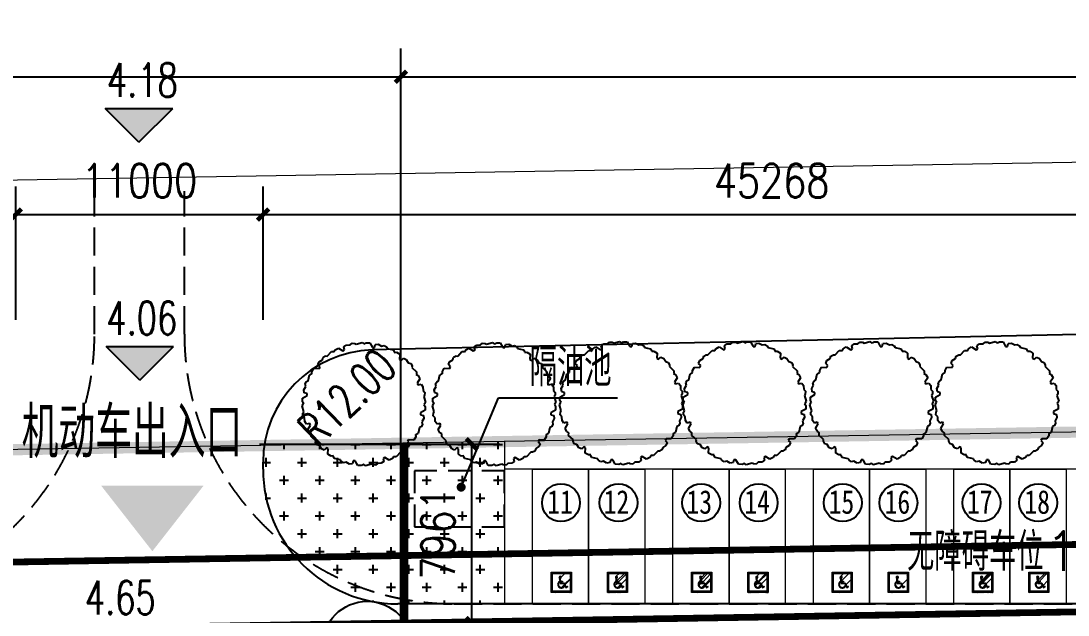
# Model space of a CAD drawing. Header units: metres. Extents: x 71066629 to 71645179, y 84793221 to 85208804.
# Drawn here: x 71223585 to 71270182, y 85144348 to 85170794 of the extents above; entities that cross this region are included whole.
import ezdxf

# ---------------------------------------------------------------- set-up
doc = ezdxf.new("R2010")
doc.units = ezdxf.units.M
doc.header["$LTSCALE"] = 1000
for name, pattern in [('ACAD_ISO04W100', [30, 24, -3, 0, -3]), ('CENTER', [50.800000000000004, 31.75, -6.35, 6.35, -6.35]), ('CONTINOUS', [15000, 5000, 5000, 5000]), ('DASH', [0.35, 0.25, -0.1]), ('DASHED', [19.049999999999997, 12.7, -6.35]), ('DASHEDX2', [1.5, 1, -0.5])]:
    doc.linetypes.add(name, pattern=pattern)
for name, color, linetype in [('A_N_DIM_LEAD', 3, 'Continuous'), ('A_N_PUB_TEXT', 7, 'Continuous'), ('A_SITEP_PLANT', 85, 'Continuous'), ('A_SITEP_TEX_1', 7, 'Continuous'), ('A_SITEP_TEX_2', 7, 'Continuous'), ('G-ANN0-GRID', 85, 'Continuous'), ('G-ANNO-DIMS', 3, 'Continuous'), ('G-ANNO-LEVL', 3, 'Continuous'), ('G-ANNO-TEXT', 7, 'Continuous'), ('G-BLDG-EXTG', 48, 'Continuous'), ('G-BLDG-HIGH', 1, 'Continuous'), ('G-BLDG-MULT', 1, 'Continuous'), ('G-FRIE-FLWL', 6, 'Continuous'), ('G-PLTG', 105, 'Continuous'), ('G-SDWK', 157, 'Continuous'), ('G-SITE-PROP', 1, 'Continuous'), ('G-SITE-开放', 1, 'DASHEDX2'), ('G-STRU', 134, 'Continuous'), ('G_N_GUIDES', 3, 'DASH'), ('PUB_DIM', 3, 'Continuous')]:
    doc.layers.add(name, color=color, linetype=linetype)
for name, color, linetype, lineweight in [('G-OTHR', 169, 'Continuous', 13), ('G-PARG', 35, 'Continuous', 13), ('G-PATT-251', 251, 'Continuous', 13), ('G-ROAD-CNTR', 24, 'DASHED', 13), ('G-ROAD-园区', 175, 'Continuous', 13), ('G-ROAD-市政', 1, 'Continuous', 13)]:
    doc.layers.add(name, color=color, linetype=linetype, lineweight=lineweight)
doc.styles.add('_TCH_DIM', font='SIMPLEX', dxfattribs={"bigfont": 'GBCBIG'})
doc.styles.add('dim_font', font='SIMPLEX.shx', dxfattribs={"width": 0.8})
doc.styles.add('HZ1', font='simhei.ttf', dxfattribs={"width": 0.8})
doc.styles.get("Standard").update_dxf_attribs({"font": 'txt', "bigfont": 'gbcbig.shx'})
doc.styles.add('黑体', font='simhei.ttf', dxfattribs={"width": 0.8})
doc.dimstyles.new('DIMN500', dxfattribs={"dimscale": 5, "dimtxt": 300, "dimasz": 100, "dimexe": 250, "dimexo": 300, "dimgap": 150, "dimtad": 1, "dimdec": 0, "dimzin": 0, "dimdsep": 46, "dimtxsty": 'dim_font', "dimblk": 'ARCHTICK', "dimcen": 0.09, "dimclrt": 7, "dimazin": 2, "dimtfac": 1, "dimtdec": 0, "dimtix": 1, "dimtmove": 2, "dimatfit": 3, "dimldrblk": 'ARCHTICK', "dimtolj": 1, "dimtzin": 0, "dimarcsym": 0})

# ---------------------------------------------------------------- blocks, each defined once
blk = doc.blocks.new('A$C1225323B')
at = {"layer": 'G-ANN0-GRID'}
blk.add_circle((124877.9988879264, 116250.8042696417), 2000, dxfattribs=at)
blk = doc.blocks.new('A$C38106CB6')
at = {"layer": 'G-PATT-251'}
h = blk.add_hatch(dxfattribs=at)
h.set_pattern_fill('ANSI31', color=256, scale=5, style=0)
h.set_pattern_definition([(45, (-71209791.99704587, -85157245.23086545), (-5.61266007566822, 5.612660075668221), [])])
h.paths.add_polyline_path([(149.7117036134005, 1006.796624422074), (149.7117036134005, 106.7966244220734), (1049.711703613401, 106.7966244220734), (1049.711703613401, 1006.796624422073)])
h.paths.add_polyline_path([(989.7117036134005, 946.7966244220734), (989.7117036134005, 166.7966244220734), (209.7117036134005, 166.7966244220734), (209.7117036134005, 946.7966244220734)], flags=16)
h.paths.add_polyline_path([(552.1376763123517, 736.4052282798434), (570.225441083312, 616.1644047349691), (655.7453811615705, 616.1644047349691), (655.7453811615705, 586.1644047349691), (574.7383255362511, 586.1644047349691), (581.3981340527534, 541.8924413472415), (732.8742359131573, 541.8924413472415), (817.1576011329888, 357.2008129656315), (871.3123749494553, 394.0790454894304), (886.7212352454661, 368.2767139524221), (804.6359810680152, 312.3784269243479), (713.5884729176761, 511.8924413472414), (550.517225816846, 511.8924413472413), (507.7114481038993, 796.4495454681413, -2.071923689746837)], flags=0)
h.paths.add_polyline_path([(518.0863636285067, 565.0823475873794, 1.302162678330409), (728.5651631994123, 422.01045842451), (745.0324960370884, 385.925300810307, -1.28415917180874), (518.0863636285067, 602.3013913115498)], flags=0)
at = {"layer": 'G-OTHR', "linetype": 'CONTINOUS'}
for p, q in [((209.7117036134005, 946.7966244220734), (989.7117036134005, 946.7966244220734)), ((209.7117036134005, 166.7966244220734), (209.7117036134005, 946.7966244220734)), ((989.7117036134005, 946.7966244220734), (989.7117036134005, 166.7966244220734)), ((989.7117036134005, 166.7966244220734), (209.7117036134005, 166.7966244220734))]:
    blk.add_line(p, q, dxfattribs=at)
at = {"layer": 'G-OTHR', "linetype": 'CONTINOUS', "ltscale": 0.03}
for p, q in [((507.7114481031895, 796.4495454728603), (550.5172258168459, 511.8924413472414)), ((518.0863636285067, 565.082347497344), (518.0863636285067, 602.3013915717602)), ((550.5172258168459, 511.8924413472414), (713.588472917676, 511.8924413472414)), ((552.1376763135195, 736.4052282720804), (570.225441083312, 616.1644047349691)), ((570.225441083312, 616.1644047349691), (655.7453811615705, 616.1644047349691)), ((574.7383255362511, 586.1644047349691), (655.7453811615705, 586.1644047349691)), ((574.7383255362511, 586.1644047349691), (581.3981340527534, 541.8924413472414)), ((581.3981340527534, 541.8924413472414), (732.8742359131575, 541.8924413472414)), ((655.7453811615705, 616.1644047349691), (655.7453811615705, 586.1644047349691)), ((713.588472917676, 511.8924413472414), (804.6359810680151, 312.3784269243479)), ((732.8742359131575, 541.8924413472414), (817.1576011329889, 357.2008129656315)), ((728.5651631653309, 422.0104584991932), (745.0324961543083, 385.925300553441)), ((804.6359810680151, 312.3784269243479), (886.7212352454662, 368.2767139524221)), ((817.1576011329889, 357.2008129656315), (871.3123749494553, 394.0790454894304)), ((886.7212352454662, 368.2767139524221), (871.3123749494553, 394.0790454894304))]:
    blk.add_line(p, q, dxfattribs=at)
at = {"layer": 'G-OTHR', "linetype": 'CONTINOUS'}
blk.add_lwpolyline([(149.7117036134005, 1006.796624422073), (1049.711703613401, 1006.796624422073), (1049.711703613401, 106.7966244220734), (149.7117036134005, 106.7966244220734)], close=True, dxfattribs=at)
at = {"layer": 'G-OTHR', "linetype": 'CONTINOUS', "ltscale": 0.03}
for centre, radius, start, end in [((604.218173712492, 465.4364607483149), 161.7117742355913, 122.1830192651657, 330.5486459676971), ((604.218173712492, 465.4364607483149), 131.7117742355913, 130.8394461421358, 340.7491414478445), ((553.7813767939806, 784.0788206607103), 47.70191989606246, 268.0253258529021, 164.969458534462)]:
    blk.add_arc(centre, radius, start, end, dxfattribs=at)
blk = doc.blocks.new('A$C237376EB')
at = {"layer": 'G-ROAD-CNTR', "linetype": 'ACAD_ISO04W100'}
blk.add_line((904.5850735462882, 755.837459716), (556.9725341087906, 750.0877919807244), dxfattribs=at)
at = {"layer": 'G-ROAD-市政', "linetype": 'Continuous'}
blk.add_line((775.1142160406307, 741.6943120988872), (584.2112571346806, 738.5366913031321), dxfattribs=at)
at = {"layer": 'G-SITE-开放', "linetype": 'DASHED', "ltscale": 20}
blk.add_lwpolyline([(663.3579448104138, 605.9395813490701), (663.3579448104138, 739.8458131122024)], dxfattribs=at)
blk = doc.blocks.new('BRANCHD', base_point=(0.5, 0.5))
for p, q in [((0.9505596254410227, 0.743297436128509), (0.9314632446002771, 0.7538736432298557)), ((0.9620405252218217, 0.6940026134366691), (0.9505596254410227, 0.743297436128509)), ((0.9742183128197739, 0.6874965599933831), (0.9620405252218217, 0.6940026134366691)), ((0.9865236434099081, 0.6682046705638996), (0.9742183128197739, 0.6874965599933831)), ((0.9820690817241038, 0.647302361335638), (0.9865236434099081, 0.6682046705638996)), ((0.9972671223133035, 0.6196268809602271), (0.9820690817241038, 0.647302361335638)), ((0.9936420849502089, 0.5940171824764761), (0.9972671223133035, 0.6196268809602271)), ((0.9697365129869726, 0.5872572432749065), (0.9936420849502089, 0.5940171824764761)), ((0.9697365129869726, 0.5708106159599874), (0.9697365129869726, 0.5872572432749065)), ((1.008048233500921, 0.5502635966295678), (0.9697365129869726, 0.5708106159599874)), ((1.008135802567131, 0.5200449615237905), (1.008048233500921, 0.5502635966295678)), ((0.9984505427080577, 0.5038736432298557), (1.008135802567131, 0.5200449615237905))]:
    blk.add_line(p, q)
blk = doc.blocks.new('A$C203C35CE')
at = {"layer": 'A_SITEP_PLANT', "extrusion": (0, 0, -1), "yscale": 2981.739130434784, "zscale": -2981.739130434782}
for xscale, rotation in [(2981.739130434763, 60.00000000017639), (2981.739130434794, 30.00000000017586), (2981.739130434784, 90), (2981.739130434769, 120.0000000001762), (2981.739130434778, 150.0000000001759), (2981.739130434778, 330.0000000001759), (2981.739130434755, 180.0000000001761), (2981.739130434769, 300.0000000001762), (2981.739130434794, 210.0000000001759), (2981.739130434763, 240.0000000001764), (2981.739130434784, 270)]:
    blk.add_blockref('BRANCHD', (-1526.186619581713, 1526.186955187266), dxfattribs=dict(at, xscale=xscale, rotation=rotation))
at = {"layer": 'A_SITEP_PLANT', "extrusion": (0, 0, -1), "xscale": 2981.739130434755, "yscale": 2981.739130434784, "zscale": -2981.739130434782}
blk.add_blockref('BRANCHD', (-1526.186619581713, 1526.186955187266), dxfattribs=at)
blk = doc.blocks.new('_ARCHTICK')
at = {"color": 0, "linetype": 'ByBlock', "const_width": 0.4}
blk.add_lwpolyline([(-0.5, -0.5), (0.5, 0.5)], dxfattribs=at)
blk = doc.blocks.new('*D71')
at = {"layer": 'Defpoints', "color": 0, "transparency": 16777216}
for p in [(71223358.15367162, 85162177.91656777), (71146789.18457058, 85155988.7590724), (71223358.15367162, 85155988.75907095)]:
    blk.add_point(p, dxfattribs=at)
at = {"layer": 'PUB_DIM', "color": 0, "lineweight": -2, "transparency": 16777216}
for p, q in [((71146789.18457058, 85157488.7590724), (71146789.18457058, 85163427.91656777)), ((71223358.15367162, 85157488.75907095), (71223358.15367162, 85163427.91656777)), ((71146789.18457058, 85162177.91656777), (71223358.15367162, 85162177.91656777))]:
    blk.add_line(p, q, dxfattribs=at)
at = {"layer": 'PUB_DIM', "color": 0, "lineweight": -2, "transparency": 16777216, "xscale": 500, "yscale": 500, "zscale": 500, "rotation": 180}
blk.add_blockref('_ARCHTICK', (71146789.18457058, 85162177.91656777), dxfattribs=at)
at = {"layer": 'PUB_DIM', "color": 0, "lineweight": -2, "transparency": 16777216, "xscale": 500, "yscale": 500, "zscale": 500}
blk.add_blockref('_ARCHTICK', (71223358.15367162, 85162177.91656777), dxfattribs=at)
at = {"layer": 'PUB_DIM', "color": 7, "transparency": 16777216, "insert": (71185073.6691211, 85163677.91656777), "char_height": 1500, "attachment_point": 5, "style": 'dim_font'}
blk.add_mtext('\\A1;76569', dxfattribs=at)
blk = doc.blocks.new('*D72')
at = {"layer": 'Defpoints', "color": 0, "transparency": 16777216}
for p in [(71234358.15367162, 85162177.91656695), (71223358.15367162, 85155988.75907095), (71234358.15367162, 85155988.75907074)]:
    blk.add_point(p, dxfattribs=at)
at = {"layer": 'PUB_DIM', "color": 0, "lineweight": -2, "transparency": 16777216}
for p, q in [((71223358.15367162, 85157488.75907095), (71223358.15367162, 85163427.91656695)), ((71234358.15367162, 85157488.75907074), (71234358.15367162, 85163427.91656695)), ((71223358.15367162, 85162177.91656695), (71234358.15367162, 85162177.91656695))]:
    blk.add_line(p, q, dxfattribs=at)
at = {"layer": 'PUB_DIM', "color": 0, "lineweight": -2, "transparency": 16777216, "xscale": 500, "yscale": 500, "zscale": 500, "rotation": 180}
blk.add_blockref('_ARCHTICK', (71223358.15367162, 85162177.91656695), dxfattribs=at)
at = {"layer": 'PUB_DIM', "color": 0, "lineweight": -2, "transparency": 16777216, "xscale": 500, "yscale": 500, "zscale": 500}
blk.add_blockref('_ARCHTICK', (71234358.15367162, 85162177.91656695), dxfattribs=at)
at = {"layer": 'PUB_DIM', "color": 7, "transparency": 16777216, "insert": (71228858.15367162, 85163677.91656695), "char_height": 1500, "attachment_point": 5, "style": 'dim_font'}
blk.add_mtext('\\A1;11000', dxfattribs=at)
blk = doc.blocks.new('*D73')
at = {"layer": 'Defpoints', "color": 0, "transparency": 16777216}
for p in [(71279625.98010008, 85162177.91656643), (71234358.15367162, 85155988.75907074), (71279625.98010008, 85155988.75906989)]:
    blk.add_point(p, dxfattribs=at)
at = {"layer": 'PUB_DIM', "color": 0, "lineweight": -2, "transparency": 16777216}
for p, q in [((71234358.15367162, 85157488.75907074), (71234358.15367162, 85163427.91656643)), ((71279625.98010008, 85157488.75906989), (71279625.98010008, 85163427.91656643)), ((71234358.15367162, 85162177.91656643), (71279625.98010008, 85162177.91656643))]:
    blk.add_line(p, q, dxfattribs=at)
at = {"layer": 'PUB_DIM', "color": 0, "lineweight": -2, "transparency": 16777216, "xscale": 500, "yscale": 500, "zscale": 500, "rotation": 180}
blk.add_blockref('_ARCHTICK', (71234358.15367162, 85162177.91656643), dxfattribs=at)
at = {"layer": 'PUB_DIM', "color": 0, "lineweight": -2, "transparency": 16777216, "xscale": 500, "yscale": 500, "zscale": 500}
blk.add_blockref('_ARCHTICK', (71279625.98010008, 85162177.91656643), dxfattribs=at)
at = {"layer": 'PUB_DIM', "color": 7, "transparency": 16777216, "insert": (71256992.06688586, 85163677.91656643), "char_height": 1500, "attachment_point": 5, "style": 'dim_font'}
blk.add_mtext('\\A1;45268', dxfattribs=at)
blk = doc.blocks.new('*D126')
at = {"layer": 'Defpoints', "color": 0, "transparency": 16777216}
for p in [(71232695.41685946, 85151956.41570584), (71243647.04757203, 85151956.41570584), (71232695.41685946, 85143995.62997621)]:
    blk.add_point(p, dxfattribs=at)
at = {"layer": 'G-ANNO-DIMS', "color": 0, "lineweight": -2, "transparency": 16777216}
for p, q in [((71234195.41685946, 85151956.41570584), (71244897.04757203, 85151956.41570584)), ((71243647.04757203, 85143995.62997621), (71243647.04757203, 85151956.41570584)), ((71234195.41685946, 85143995.62997621), (71244897.04757203, 85143995.62997621))]:
    blk.add_line(p, q, dxfattribs=at)
at = {"layer": 'G-ANNO-DIMS', "color": 0, "lineweight": -2, "transparency": 16777216, "xscale": 500, "yscale": 500, "zscale": 500}
for p, rotation in [((71243647.04757203, 85151956.41570584), 90), ((71243647.04757203, 85143995.62997621), 270)]:
    blk.add_blockref('_ARCHTICK', p, dxfattribs=dict(at, rotation=rotation))
at = {"layer": 'G-ANNO-DIMS', "color": 7, "transparency": 16777216, "insert": (71242147.04757202, 85147976.02284104), "char_height": 1500, "attachment_point": 5, "rotation": 90, "style": 'dim_font'}
blk.add_mtext('\\A1;7961', dxfattribs=at)
blk = doc.blocks.new('*D131')
at = {"layer": 'Defpoints', "color": 0, "transparency": 16777216}
for p in [(71240491.48481545, 85168309.62203217), (71155991.49731568, 85131923.98692895), (71240491.48481545, 85131923.98692855)]:
    blk.add_point(p, dxfattribs=at)
at = {"layer": 'G-ANNO-DIMS', "color": 0, "lineweight": -2, "transparency": 16777216}
for p, q in [((71155991.49731568, 85133423.98692895), (71155991.49731568, 85169559.62203217)), ((71240491.48481545, 85133423.98692855), (71240491.48481545, 85169559.62203217)), ((71155991.49731568, 85168309.62203217), (71240491.48481545, 85168309.62203217))]:
    blk.add_line(p, q, dxfattribs=at)
at = {"layer": 'G-ANNO-DIMS', "color": 0, "lineweight": -2, "transparency": 16777216, "xscale": 500, "yscale": 500, "zscale": 500, "rotation": 180}
blk.add_blockref('_ARCHTICK', (71155991.49731568, 85168309.62203217), dxfattribs=at)
at = {"layer": 'G-ANNO-DIMS', "color": 0, "lineweight": -2, "transparency": 16777216, "xscale": 500, "yscale": 500, "zscale": 500}
blk.add_blockref('_ARCHTICK', (71240491.48481545, 85168309.62203217), dxfattribs=at)
at = {"layer": 'G-ANNO-DIMS', "color": 7, "transparency": 16777216, "insert": (71198241.49106556, 85169809.62203217), "char_height": 1500, "attachment_point": 5, "style": 'dim_font'}
blk.add_mtext('\\A1;84.50', dxfattribs=at)
blk = doc.blocks.new('*D132')
at = {"layer": 'Defpoints', "color": 0, "transparency": 16777216}
for p in [(71320791.4851865, 85168309.62203176), (71240491.48481545, 85131923.98692855), (71320791.4851865, 85131923.98692816)]:
    blk.add_point(p, dxfattribs=at)
at = {"layer": 'G-ANNO-DIMS', "color": 0, "lineweight": -2, "transparency": 16777216}
for p, q in [((71240491.48481545, 85133423.98692855), (71240491.48481545, 85169559.62203176)), ((71320791.4851865, 85133423.98692816), (71320791.4851865, 85169559.62203176)), ((71240491.48481545, 85168309.62203176), (71320791.4851865, 85168309.62203176))]:
    blk.add_line(p, q, dxfattribs=at)
at = {"layer": 'G-ANNO-DIMS', "color": 0, "lineweight": -2, "transparency": 16777216, "xscale": 500, "yscale": 500, "zscale": 500, "rotation": 180}
blk.add_blockref('_ARCHTICK', (71240491.48481545, 85168309.62203176), dxfattribs=at)
at = {"layer": 'G-ANNO-DIMS', "color": 0, "lineweight": -2, "transparency": 16777216, "xscale": 500, "yscale": 500, "zscale": 500}
blk.add_blockref('_ARCHTICK', (71320791.4851865, 85168309.62203176), dxfattribs=at)
at = {"layer": 'G-ANNO-DIMS', "color": 7, "transparency": 16777216, "insert": (71280641.48500097, 85169809.62203176), "char_height": 1500, "attachment_point": 5, "style": 'dim_font'}
blk.add_mtext('\\A1;80.10', dxfattribs=at)

msp = doc.modelspace()

# ---------------------------------------------------------------- hatches: boundary and pattern name
at = {"layer": 'A_SITEP_TEX_2'}
msp.add_hatch(color=256, dxfattribs=at).paths.add_polyline_path([(71227156.647766, 85150104.79112068), (71229433.7674677, 85147189.81313397), (71231710.8871694, 85150104.79112068)])
at = {"layer": 'G-ANNO-LEVL'}
for points in [[(71228838.0096854, 85165397.84308301), (71227338.0096854, 85166897.84308301), (71230338.0096854, 85166897.84308301)], [(71228878.19421431, 85154798.67331938), (71227378.19421431, 85156298.67331938), (71230378.19421431, 85156298.67331938)]]:
    msp.add_hatch(color=256, dxfattribs=at).paths.add_polyline_path(points)
at = {"layer": 'G-PLTG'}
h = msp.add_hatch(dxfattribs=at)
h.set_pattern_fill('CROSS', color=256, scale=500, style=0)
h.set_pattern_definition([(0, (0, -19821.60429546237), (793.75, 793.75), [396.875, -1190.625]), (90, (198.4375, -20020.04179546237), (-793.75, 793.75), [396.875, -1190.625])])
h.paths.add_polyline_path([(71245097.70807892, 85152069.90008321), (71234413.69723848, 85151893.18173896, 0.4647386925143767), (71240397.31369692, 85144845.8458492), (71245097.70807894, 85144845.8458492)])

# ---------------------------------------------------------------- linework, layer by layer
at = {"layer": 'A_N_DIM_LEAD'}
for p, q in [((71243174.50838554, 85150040.61358015), (71244838.77554752, 85154010.23025484)), ((71244838.77554752, 85154010.23025484), (71250134.40423158, 85154010.23025484))]:
    msp.add_line(p, q, dxfattribs=at)
at = {"layer": 'A_N_DIM_LEAD', "const_width": 200}
msp.add_lwpolyline([(71243135.84383446, 85149948.39073868, 1), (71243213.17293662, 85150132.83642162, 1)], format="xyb", close=True, dxfattribs=at)
at = {"layer": 'G-ANNO-LEVL'}
for p, q in [((71228838.0096854, 85165397.84308301), (71227338.0096854, 85166897.84308301)), ((71227338.0096854, 85166897.84308301), (71230338.0096854, 85166897.84308301)), ((71228838.0096854, 85165397.84308301), (71230338.0096854, 85166897.84308301)), ((71228878.19421431, 85154798.67331938), (71227378.19421431, 85156298.67331938)), ((71227378.19421431, 85156298.67331938), (71230378.19421431, 85156298.67331938)), ((71228878.19421431, 85154798.67331938), (71230378.19421431, 85156298.67331938))]:
    msp.add_line(p, q, dxfattribs=at)
at = {"layer": 'G-ANNO-TEXT'}
for centre in [(71247616.82655455, 85149348.93674938), (71250177.27105726, 85149348.93674938), (71253853.88002552, 85149348.93674938), (71256414.10310516, 85149348.93674938), (71260157.26432909, 85149348.93674938), (71262633.73935366, 85149348.93674938), (71266329.71239632, 85149348.93674938), (71268853.7683148, 85149348.93674938)]:
    msp.add_circle(centre, 843.0239244699478, dxfattribs=at)
at = {"layer": 'G-BLDG-HIGH', "linetype": 'DASH', "ltscale": 5, "const_width": 300.0000142492354}
msp.add_lwpolyline([(71462839.79001473, 85021695.5286349), (71461182.08619717, 85083015.6262232), (71459737.80255817, 85136451.19793567), (71451290.32745226, 85144478.97796726), (71382201.51493718, 85143336.30010161), (71352156.10816103, 85145839.71778873), (71193465.87637576, 85143214.90775949), (71162866.8220028, 85142708.81174934), (71154744.8439044, 85134577.12368555), (71153394.62573844, 85065440.87685446), (71149809.23722139, 85035505.08305454), (71149243.59556717, 85006542.61125518)], dxfattribs=at)
at = {"layer": 'G-BLDG-MULT', "linetype": 'DASH', "ltscale": 5, "const_width": 300.0000142492354}
msp.add_lwpolyline([(71161602.70693433, 85145688.31245755), (71151769.04155725, 85135842.89076324), (71150398.1689868, 85065649.06076373), (71146812.78053093, 85035713.26747468), (71146233.69430053, 85006062.3948905), (71245759.10555162, 85021940.93779875), (71249143.57324001, 85022434.2386127), (71251367.8374273, 85022708.2980563), (71253589.57634135, 85022942.61597875), (71255814.98808573, 85023138.18720043), (71258043.51324026, 85023294.68018903), (71260274.44722323, 85023412.61750309), (71262506.99921297, 85023491.24433407), (71264740.7748237, 85023531.18229197), (71266961.69721334, 85023531.80365069), (71370294.91367571, 85022668.87539808), (71465841.78936413, 85021663.95444943), (71464181.04036027, 85083096.6964794), (71462703.25639734, 85137771.71238172), (71452467.57294372, 85147498.85738169), (71382301.55732763, 85146338.36337337), (71352256.1487488, 85148841.7812107), (71193416.31141314, 85146214.49663629)], close=True, dxfattribs=at)
at = {"layer": 'G-FRIE-FLWL', "linetype": 'DASH', "ltscale": 5}
for p, q in [((71226858.15367174, 85156845.84584923), (71226858.15367174, 85163212.838883)), ((71230858.15367174, 85156845.84584923), (71230858.15367174, 85163212.838883)), ((71242858.15367174, 85144845.84584923), (71449791.59566487, 85144845.84584923))]:
    msp.add_line(p, q, dxfattribs=at)
for centre, start, end in [((71214858.15367174, 85156845.84584923), 270, 0), ((71242858.15367174, 85156845.84584923), 180, 270)]:
    msp.add_arc(centre, 12000, start, end, dxfattribs=at)
at = {"layer": 'G-PARG'}
for points in [[(71246347.70807894, 85144845.84584935), (71246347.70807894, 85150845.84613436), (71248847.70819768, 85150845.84613433), (71248847.7081977, 85144845.84584935), (71246347.70807894, 85144845.84584935)], [(71248847.70819768, 85144845.84584932), (71248847.70819768, 85150845.84613433), (71251347.70831643, 85150845.8461343), (71251347.70831645, 85144845.84584932), (71248847.70819768, 85144845.84584932)], [(71252597.70831643, 85144845.84584923), (71252597.70831643, 85150845.84613425), (71255097.70843518, 85150845.84613422), (71255097.7084352, 85144845.84584923), (71252597.70831643, 85144845.84584923)], [(71255097.70843518, 85144845.8458492), (71255097.70843518, 85150845.84613422), (71257597.70855393, 85150845.84613419), (71257597.70855394, 85144845.8458492), (71255097.70843518, 85144845.8458492)], [(71258847.70855393, 85144845.84584923), (71258847.70855393, 85150845.84613425), (71261347.70867267, 85150845.84613422), (71261347.70867269, 85144845.84584923), (71258847.70855393, 85144845.84584923)], [(71261347.70867267, 85144845.8458492), (71261347.70867267, 85150845.84613422), (71263847.70879142, 85150845.84613419), (71263847.70879143, 85144845.8458492), (71261347.70867267, 85144845.8458492)], [(71265097.70879142, 85144845.84584923), (71265097.70879142, 85150845.84613425), (71267597.70891017, 85150845.84613422), (71267597.70891018, 85144845.84584923), (71265097.70879142, 85144845.84584923)], [(71267597.70891017, 85144845.8458492), (71267597.70891017, 85150845.84613422), (71270097.70902891, 85150845.84613419), (71270097.70902893, 85144845.8458492), (71267597.70891017, 85144845.8458492)]]:
    msp.add_lwpolyline(points, dxfattribs=at)
at = {"layer": 'G-ROAD-园区'}
for p, q in [((71245097.70807892, 85152069.90008321), (71245097.70807894, 85144845.84584922)), ((71410097.77276649, 85150845.84613422), (71245097.70807894, 85150845.84613423))]:
    msp.add_line(p, q, dxfattribs=at)
at = {"layer": 'G-SDWK'}
for p, q in [((71278522.70599158, 85157014.7232669), (71254943.07542597, 85156502.41796933)), ((71254943.07542597, 85156502.41796933), (71241149.19052637, 85156202.91837567)), ((71241149.19052637, 85156202.91837567), (71239216.06076111, 85156147.95937136)), ((71234358.15367162, 85150845.8458492), (71234358.15367162, 85151149.9788187)), ((71449791.64823057, 85144845.8458492), (71240358.15367162, 85144845.8458492))]:
    msp.add_line(p, q, dxfattribs=at)
for centre, radius, start, end in [((71239358.15367162, 85151149.9788187), 5000, 91.62848405959079, 180), ((71240358.15367162, 85150845.8458492), 6000, 180, 270)]:
    msp.add_arc(centre, radius, start, end, dxfattribs=at)
at = {"layer": 'G-SITE-PROP', "color": 1, "linetype": 'CENTER', "ltscale": 0.1, "const_width": 500}
msp.add_lwpolyline([(71452458.80126953, 85152499.38964844), (71382468.2006836, 85151341.796875), (71352422.79052734, 85153845.21484375), (71193333.61816406, 85151213.80615234), (71161520.01953125, 85150687.62207031, 0.3938686968656183), (71146789.18457031, 85136488.40332031), (71146770.81298828, 85135982.421875), (71145403.99169922, 85065996.03271484), (71141818.60351562, 85036060.24169922), (71141157.59277344, 85002214.59960938), (71246211.79199219, 85018975.21972656), (71249543.3959961, 85019460.81542969), (71251708.61816406, 85019727.60009766), (71253878.23486328, 85019956.42089844), (71256051.39160156, 85020147.39990234), (71258227.78320312, 85020300.2319336), (71260406.43310547, 85020415.40527344), (71262586.60888672, 85020492.1875), (71264768.0053711, 85020531.18896484), (71266949.58496094, 85020531.7993164), (71370266.6015625, 85019669.00634766), (71469071.22802734, 85018629.82177734)], format="xyb", dxfattribs=at)
at = {"layer": 'G-SITE-开放', "const_width": 300}
msp.add_lwpolyline([(71240666.62163167, 85151996.71598125), (71240666.62163167, 85018090.52882807)], dxfattribs=at)
at = {"layer": 'G-STRU', "linetype": 'DASHEDX2'}
msp.add_lwpolyline([(71241097.70807894, 85148275.26293159), (71245097.70807894, 85148275.26293159), (71245097.70807894, 85150775.26293159), (71241097.70807894, 85150775.26293159)], close=True, dxfattribs=at)
at = {"layer": 'PUB_DIM', "ltscale": 0.5}
msp.add_lwpolyline([(71241720.27532789, 85155465.2453069, 0, 0, 0), (71235091.75352308, 85149055.69737904, 330, 0, 0), (71234372.8722975, 85148360.56447499, 0, 0, 0)], format="xyseb", dxfattribs=at)

# ---------------------------------------------------------------- block references
at = {"layer": 'A_SITEP_PLANT', "xscale": 1.8, "yscale": 1.8, "zscale": 1.8}
for p in [(71236096.19424987, 85150988.59493284), (71241900.34545481, 85150988.59493284), (71247550.26291735, 85151037.12175247), (71253035.89313674, 85151037.12175247), (71258694.38797426, 85151037.12175247), (71264270.13639283, 85151037.12175247)]:
    msp.add_blockref('A$C203C35CE', p, dxfattribs=at)
at = {"layer": 'G-BLDG-EXTG'}
msp.add_blockref('A$C1225323B', (71114113.4859277, 85026708.5215997), dxfattribs=at)
at = {"layer": 'G-OTHR'}
for p in [(71247031.1624837, 85145245.53725845), (71249531.16260245, 85145245.53725842), (71253281.1627212, 85145245.53725833), (71255781.16283995, 85145245.5372583), (71259531.1629587, 85145245.53725833), (71262031.16307744, 85145245.5372583), (71265781.16319619, 85145245.53725833), (71268281.16331494, 85145245.5372583)]:
    msp.add_blockref('A$C38106CB6', p, dxfattribs=at)
at = {"layer": 'G_N_GUIDES', "xscale": 1000, "yscale": 1000, "zscale": 1000}
msp.add_blockref('A$C237376EB', (70577308.67682125, 84412150.79480837), dxfattribs=at)

# ---------------------------------------------------------------- texts
at = {"layer": 'A_N_PUB_TEXT', "style": '_TCH_DIM', "width": 0.7058823529411765}
for s, p in [('4.18', (71227413.0096854, 85167422.84308301)), ('4.06', (71227389.44421431, 85156823.67331938)), ('4.65', (71226431.64268532, 85144379.47994418))]:
    msp.add_text(s, height=1487.5, dxfattribs=at).set_placement(p)
at = {"layer": 'A_N_PUB_TEXT', "style": '_TCH_DIM'}
msp.add_text('隔油池', height=1687.943262411348, dxfattribs=at).set_placement((71246221.10635924, 85154535.23025484))
at = {"layer": 'A_SITEP_TEX_1', "color": 60, "style": 'HZ1', "width": 0.6}
msp.add_text('机动车出入口', height=2000, dxfattribs=at).set_placement((71223615.55478755, 85151557.60300405))
at = {"layer": 'G-ANNO-TEXT', "style": '黑体', "width": 0.8}
for s, p in [('11', (71247003.4099057, 85148856.82609224)), ('11', (71247003.4099057, 85148856.82609224)), ('12', (71249511.64451896, 85148856.82609224)), ('12', (71249511.64451896, 85148856.82609224)), ('13', (71253198.69379398, 85148856.82609224)), ('14', (71255772.00590168, 85148856.82609224)), ('15', (71259523.79009208, 85148856.82609224)), ('16', (71262014.4403711, 85148856.82609224)), ('17', (71265679.61889546, 85148856.82609224)), ('18', (71268234.57795487, 85148856.82609224))]:
    msp.add_text(s, height=1051.476793248945, dxfattribs=at).set_placement(p)
at = {"layer": 'G-ANNO-TEXT'}
for s, height, p in [('无障碍车位', 1687.943262411348, (71263016.46749626, 85146318.50438571)), ('15', 1750, (71269160.08451754, 85146318.50438571))]:
    msp.add_text(s, height=height, dxfattribs=at).set_placement(p)
at = {"layer": 'PUB_DIM', "color": 7, "style": '_TCH_DIM', "width": 0.7058823529411765}
msp.add_text('R12.00', height=1487.5, rotation=44.03781141064951, dxfattribs=at).set_placement((71236813.43498492, 85151778.25115645))

# ---------------------------------------------------------------- dimensions: what is measured, and where the dimension line sits
at = {"layer": 'G-ANNO-DIMS'}
for p1, p2, distance, text, picture, middle in [((71155991.49731568, 85131923.98692895), (71240491.48481545, 85131923.98692855), 36385.63510361314, '84.50', '*D131', (71198241.49106556, 85169809.62203217)), ((71240491.48481545, 85131923.98692855), (71320791.4851865, 85131923.98692816), 36385.63510359824, '80.10', '*D132', (71280641.48500097, 85169809.62203176))]:
    dim = msp.add_aligned_dim(p1=p1, p2=p2, distance=distance, text=text, dimstyle='DIMN500', dxfattribs=at)
    dim.commit()
    dim.dimension.update_dxf_attribs({"geometry": picture, "text_midpoint": middle})
dim = msp.add_aligned_dim(p1=(71232695.41685946, 85143995.62997621), p2=(71232695.41685946, 85151956.41570584), distance=-10951.63071256876, dimstyle='DIMN500', dxfattribs=at)
dim.commit()
dim.dimension.update_dxf_attribs({"geometry": '*D126', "text_midpoint": (71242147.04757202, 85147976.02284104)})
at = {"layer": 'PUB_DIM'}
for p1, p2, distance, picture, middle in [((71146789.18457058, 85155988.7590724), (71223358.15367162, 85155988.75907095), 6189.157496824861, '*D71', (71185073.6691211, 85163677.91656777)), ((71223358.15367162, 85155988.75907095), (71234358.15367162, 85155988.75907074), 6189.157496213913, '*D72', (71228858.15367162, 85163677.91656695)), ((71234358.15367162, 85155988.75907074), (71279625.98010008, 85155988.75906989), 6189.157496541739, '*D73', (71256992.06688586, 85163677.91656643))]:
    dim = msp.add_aligned_dim(p1=p1, p2=p2, distance=distance, dimstyle='DIMN500', dxfattribs=at)
    dim.commit()
    dim.dimension.update_dxf_attribs({"geometry": picture, "text_midpoint": middle})

doc.saveas('drawing.dxf')
